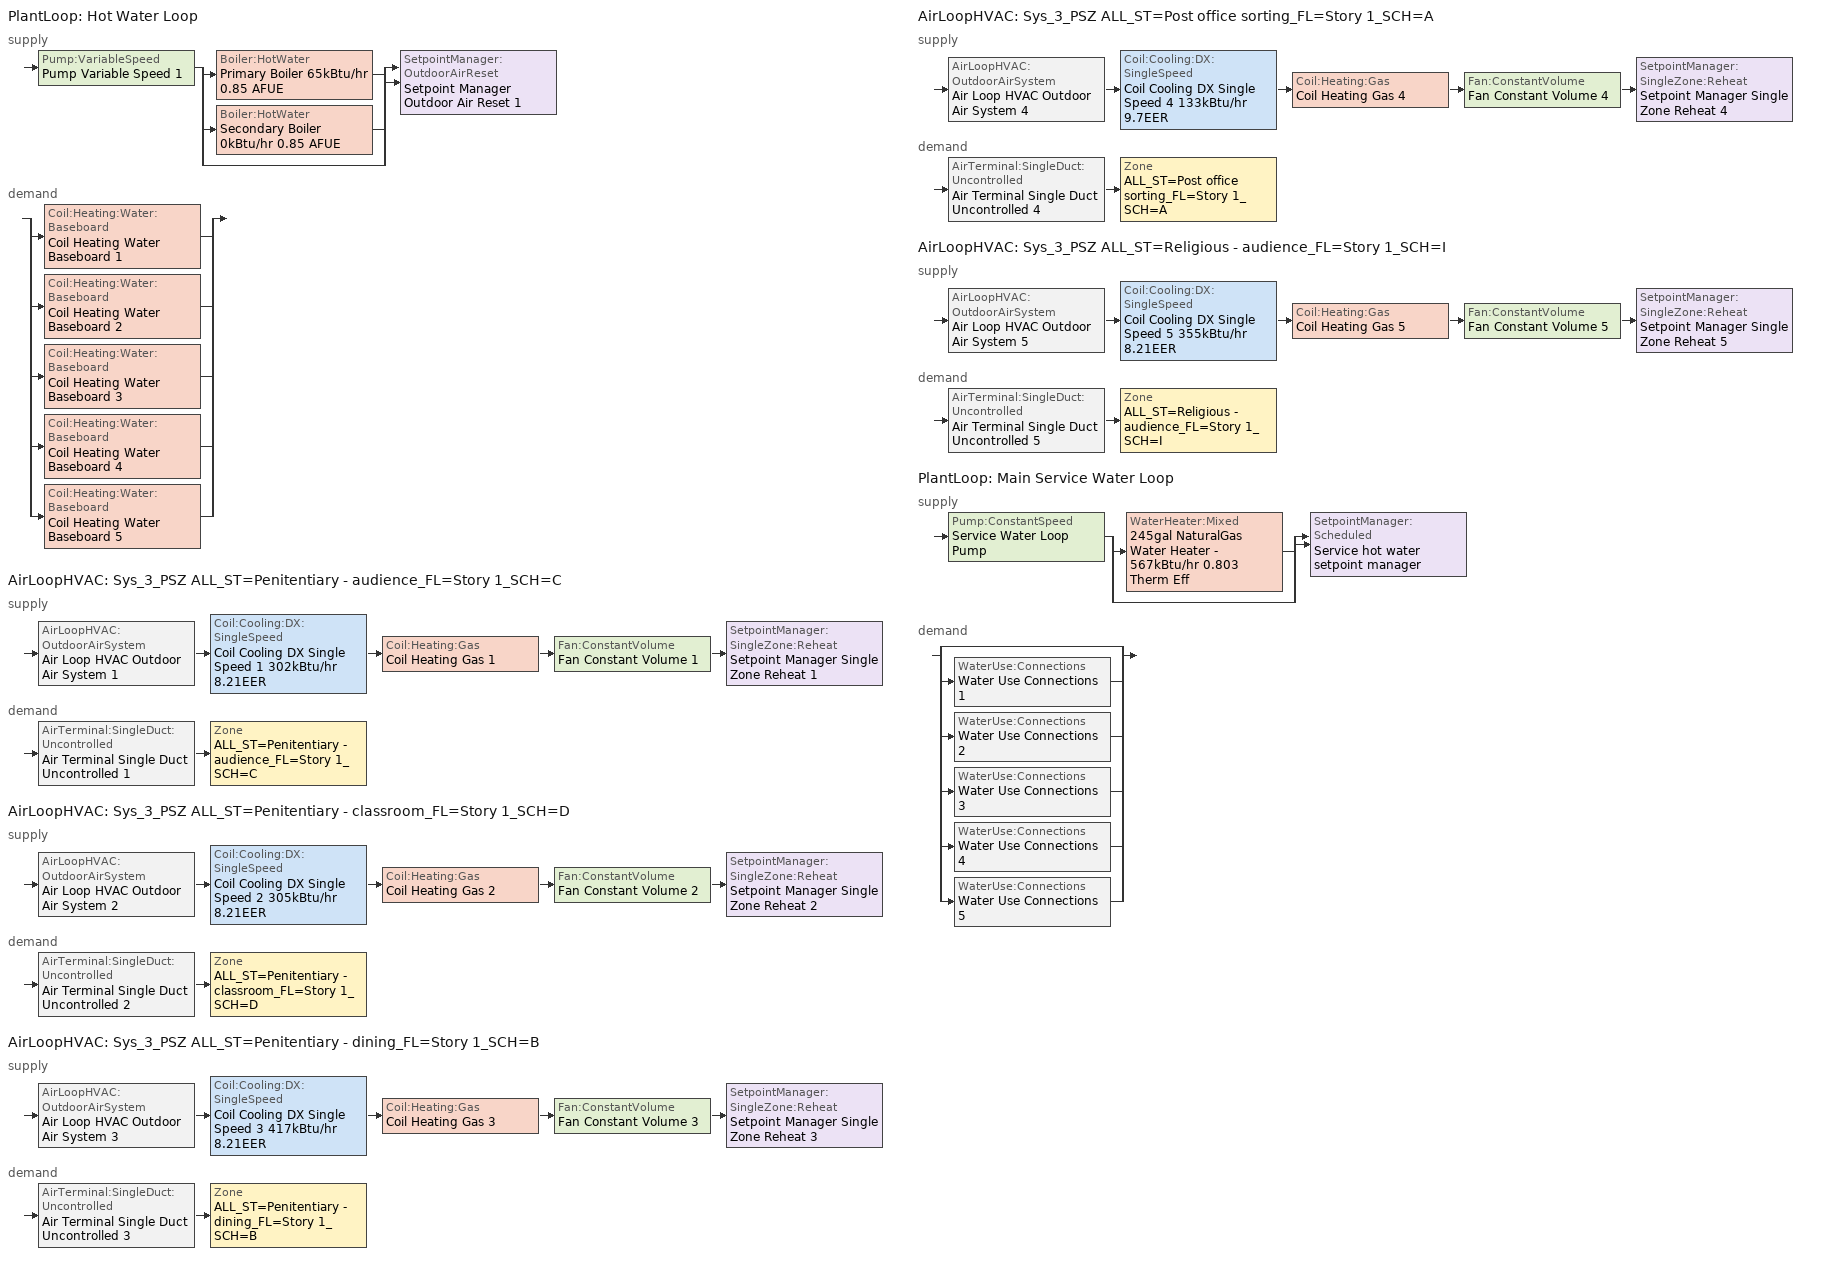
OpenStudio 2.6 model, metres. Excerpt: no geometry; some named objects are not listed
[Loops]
PlantLoop 'Hot Water Loop'
 supply: Pump:VariableSpeed 'Pump Variable Speed 1' > split
  | Boiler:HotWater 'Primary Boiler 65kBtu/hr 0.85 AFUE'
  | Boiler:HotWater 'Secondary Boiler 0kBtu/hr 0.85 AFUE'
  | bypass
  join > SetpointManager:OutdoorAirReset 'Setpoint Manager Outdoor Air Reset 1'
 demand: split
  | Coil:Heating:Water:Baseboard 'Coil Heating Water Baseboard 1'
  | Coil:Heating:Water:Baseboard 'Coil Heating Water Baseboard 2'
  | Coil:Heating:Water:Baseboard 'Coil Heating Water Baseboard 3'
  | Coil:Heating:Water:Baseboard 'Coil Heating Water Baseboard 4'
  | Coil:Heating:Water:Baseboard 'Coil Heating Water Baseboard 5'
AirLoopHVAC 'Sys_3_PSZ ALL_ST=Penitentiary - audience_FL=Story 1_SCH=C'
 supply: AirLoopHVAC:OutdoorAirSystem 'Air Loop HVAC Outdoor Air System 1' > Coil:Cooling:DX:SingleSpeed 'Coil Cooling DX Single Speed 1 302kBtu/hr 8.21EER' > Coil:Heating:Gas 'Coil Heating Gas 1' > Fan:ConstantVolume 'Fan Constant Volume 1' > SetpointManager:SingleZone:Reheat 'Setpoint Manager Single Zone Reheat 1'
 demand: AirTerminal:SingleDuct:Uncontrolled 'Air Terminal Single Duct Uncontrolled 1' > Zone 'ALL_ST=Penitentiary - audience_FL=Story 1_SCH=C'
AirLoopHVAC 'Sys_3_PSZ ALL_ST=Penitentiary - classroom_FL=Story 1_SCH=D'
 supply: AirLoopHVAC:OutdoorAirSystem 'Air Loop HVAC Outdoor Air System 2' > Coil:Cooling:DX:SingleSpeed 'Coil Cooling DX Single Speed 2 305kBtu/hr 8.21EER' > Coil:Heating:Gas 'Coil Heating Gas 2' > Fan:ConstantVolume 'Fan Constant Volume 2' > SetpointManager:SingleZone:Reheat 'Setpoint Manager Single Zone Reheat 2'
 demand: AirTerminal:SingleDuct:Uncontrolled 'Air Terminal Single Duct Uncontrolled 2' > Zone 'ALL_ST=Penitentiary - classroom_FL=Story 1_SCH=D'
AirLoopHVAC 'Sys_3_PSZ ALL_ST=Penitentiary - dining_FL=Story 1_SCH=B'
 supply: AirLoopHVAC:OutdoorAirSystem 'Air Loop HVAC Outdoor Air System 3' > Coil:Cooling:DX:SingleSpeed 'Coil Cooling DX Single Speed 3 417kBtu/hr 8.21EER' > Coil:Heating:Gas 'Coil Heating Gas 3' > Fan:ConstantVolume 'Fan Constant Volume 3' > SetpointManager:SingleZone:Reheat 'Setpoint Manager Single Zone Reheat 3'
 demand: AirTerminal:SingleDuct:Uncontrolled 'Air Terminal Single Duct Uncontrolled 3' > Zone 'ALL_ST=Penitentiary - dining_FL=Story 1_SCH=B'
AirLoopHVAC 'Sys_3_PSZ ALL_ST=Post office sorting_FL=Story 1_SCH=A'
 supply: AirLoopHVAC:OutdoorAirSystem 'Air Loop HVAC Outdoor Air System 4' > Coil:Cooling:DX:SingleSpeed 'Coil Cooling DX Single Speed 4 133kBtu/hr 9.7EER' > Coil:Heating:Gas 'Coil Heating Gas 4' > Fan:ConstantVolume 'Fan Constant Volume 4' > SetpointManager:SingleZone:Reheat 'Setpoint Manager Single Zone Reheat 4'
 demand: AirTerminal:SingleDuct:Uncontrolled 'Air Terminal Single Duct Uncontrolled 4' > Zone 'ALL_ST=Post office sorting_FL=Story 1_SCH=A'
AirLoopHVAC 'Sys_3_PSZ ALL_ST=Religious - audience_FL=Story 1_SCH=I'
 supply: AirLoopHVAC:OutdoorAirSystem 'Air Loop HVAC Outdoor Air System 5' > Coil:Cooling:DX:SingleSpeed 'Coil Cooling DX Single Speed 5 355kBtu/hr 8.21EER' > Coil:Heating:Gas 'Coil Heating Gas 5' > Fan:ConstantVolume 'Fan Constant Volume 5' > SetpointManager:SingleZone:Reheat 'Setpoint Manager Single Zone Reheat 5'
 demand: AirTerminal:SingleDuct:Uncontrolled 'Air Terminal Single Duct Uncontrolled 5' > Zone 'ALL_ST=Religious - audience_FL=Story 1_SCH=I'
PlantLoop 'Main Service Water Loop'
 supply: Pump:ConstantSpeed 'Service Water Loop Pump' > split
  | WaterHeater:Mixed '245gal NaturalGas Water Heater - 567kBtu/hr 0.803 Therm Eff'
  | bypass
  join > SetpointManager:Scheduled 'Service hot water setpoint manager'
 demand: split
  | bypass
  | WaterUse:Connections 'Water Use Connections 1'
  | WaterUse:Connections 'Water Use Connections 2'
  | WaterUse:Connections 'Water Use Connections 3'
  | WaterUse:Connections 'Water Use Connections 4'
  | WaterUse:Connections 'Water Use Connections 5'
[Sizing:Zone] Zone Cooling Design Supply Air Temperature Input Method=SupplyAirTemperature; Zone Cooling Design Supply Air Temperature {C}=13; Zone Cooling Design Supply Air Temperature Difference {deltaC}=11.11; Zone Heating Design Supply Air Temperature Input Method=SupplyAirTemperature; Zone Heating Design Supply Air Temperature {C}=43; Zone Heating Design Supply Air Temperature Difference {deltaC}=11.11; Zone Cooling Design Supply Air Humidity Ratio {kg-H2O/kg-air}=0.0085; Zone Heating Design Supply Air Humidity Ratio {kg-H2O/kg-air}=0.008; Zone Heating Sizing Factor=1.3; Zone Cooling Sizing Factor=1.1; Cooling Design Air Flow Method=DesignDay; Heating Design Air Flow Method=DesignDay; Account for Dedicated Outdoor Air System=No; Dedicated Outdoor Air System Control Strategy=NeutralSupplyAir; Dedicated Outdoor Air Low Setpoint Temperature for Design {C}=autosize; Dedicated Outdoor Air High Setpoint Temperature for Design {C}=autosize
ALL_ST=Penitentiary - audience_FL=Story 1_SCH=C; ALL_ST=Penitentiary - classroom_FL=Story 1_SCH=D; ALL_ST=Penitentiary - dining_FL=Story 1_SCH=B; ALL_ST=Post office sorting_FL=Story 1_SCH=A; ALL_ST=Religious - audience_FL=Story 1_SCH=I
[Zone equipment]
ALL_ST=Penitentiary - audience_FL=Story 1_SCH=C: Air Terminal Single Duct Uncontrolled 1, Zone HVAC Baseboard Convective Water 1
ALL_ST=Penitentiary - classroom_FL=Story 1_SCH=D: Air Terminal Single Duct Uncontrolled 2, Zone HVAC Baseboard Convective Water 2
ALL_ST=Penitentiary - dining_FL=Story 1_SCH=B: Air Terminal Single Duct Uncontrolled 3, Zone HVAC Baseboard Convective Water 3
ALL_ST=Post office sorting_FL=Story 1_SCH=A: Air Terminal Single Duct Uncontrolled 4, Zone HVAC Baseboard Convective Water 4
ALL_ST=Religious - audience_FL=Story 1_SCH=I: Air Terminal Single Duct Uncontrolled 5, Zone HVAC Baseboard Convective Water 5
[PlantLoop] Glycol Concentration=0; Plant Loop Volume {m3}=Autocalculate; Load Distribution Scheme=Optimal
Name | Fluid Type | Maximum Loop Temperature {C} | Minimum Loop Temperature {C}
Hot Water Loop | Water
Main Service Water Loop |  | 60 | 10
[Sizing:Plant] Loop Type=Heating; Sizing Option=NonCoincident; Zone Timesteps in Averaging Window=1; Coincident Sizing Factor Mode=None
Name | Design Loop Exit Temperature {C} | Loop Design Temperature Difference {deltaC}
Hot Water Loop | 82 | 16
Main Service Water Loop | 60 | 5
[Pump:VariableSpeed]
Pump Variable Speed 1: Motor Efficiency=0.855; Pump Control Type=Intermittent; Skin Loss Radiative Fraction=0.5; Design Power Sizing Method=PowerPerFlowPerPressure; Design Electric Power per Unit Flow Rate {W/(m3/s)}=348701.1; Design Shaft Power per Unit Flow Rate per Unit Head {W-s/m3-Pa}=1.28205; Design Minimum Flow Rate Fraction=0
[Boiler:HotWater] Fuel Type=NaturalGas; Nominal Thermal Efficiency=0.85; Normalized Boiler Efficiency Curve=BOILER-EFFFPLR-NECB2011; Water Outlet Upper Temperature Limit {C}=99; Boiler Flow Mode=ConstantFlow; Parasitic Electric Load {W}=0; Sizing Factor=1
Name | Nominal Capacity {W}
Primary Boiler 65kBtu/hr 0.85 AFUE | 18920.3
Secondary Boiler 0kBtu/hr 0.85 AFUE | 0.001
[SetpointManager:OutdoorAirReset]
Setpoint Manager Outdoor Air Reset 1: Control Variable=Temperature; Setpoint at Outdoor Low Temperature {C}=82; Outdoor Low Temperature {C}=-16; Setpoint at Outdoor High Temperature {C}=60; Outdoor High Temperature {C}=0
[AirLoopHVAC] Design Supply Air Flow Rate {m3/s}=AutoSize
Name | Availability Schedule
Sys_3_PSZ ALL_ST=Penitentiary - audience_FL=Story 1_SCH=C | Sys_3_PSZ ALL_ST=Penitentiary - audience_FL=Story 1_SCH=C Occ Sch
Sys_3_PSZ ALL_ST=Penitentiary - classroom_FL=Story 1_SCH=D | Sys_3_PSZ ALL_ST=Penitentiary - classroom_FL=Story 1_SCH=D Occ Sch
Sys_3_PSZ ALL_ST=Penitentiary - dining_FL=Story 1_SCH=B | Sys_3_PSZ ALL_ST=Penitentiary - dining_FL=Story 1_SCH=B Occ Sch
Sys_3_PSZ ALL_ST=Post office sorting_FL=Story 1_SCH=A | Sys_3_PSZ ALL_ST=Post office sorting_FL=Story 1_SCH=A Occ Sch
Sys_3_PSZ ALL_ST=Religious - audience_FL=Story 1_SCH=I | Sys_3_PSZ ALL_ST=Religious - audience_FL=Story 1_SCH=I Occ Sch
[Sizing:System] Type of Load to Size On=Sensible; Design Outdoor Air Flow Rate {m3/s}=Autosize; Minimum System Air Flow Ratio=1; Preheat Design Temperature {C}=7; Preheat Design Humidity Ratio {kg-H2O/kg-Air}=0.008; Precool Design Temperature {C}=13; Precool Design Humidity Ratio {kg-H2O/kg-Air}=0.008; Central Cooling Design Supply Air Temperature {C}=13; Central Heating Design Supply Air Temperature {C}=43; Sizing Option=NonCoincident; 100% Outdoor Air in Cooling=No; 100% Outdoor Air in Heating=No; Central Cooling Design Supply Air Humidity Ratio {kg-H2O/kg-Air}=0.0085; Central Heating Design Supply Air Humidity Ratio {kg-H2O/kg-Air}=0.008; Cooling Design Air Flow Method=DesignDay; Cooling Design Air Flow Rate {m3/s}=0; Heating Design Air Flow Method=DesignDay; Heating Design Air Flow Rate {m3/s}=0; System Outdoor Air Method=ZoneSum; Zone Maximum Outdoor Air Fraction=1; Cooling Supply Air Flow Rate Per Floor Area {m3/s-m2}=0.00996765; Cooling Fraction of Autosized Cooling Supply Air Flow Rate=1; Cooling Supply Air Flow Rate Per Unit Cooling Capacity {m3/s-W}=3.94755e-05; Heating Supply Air Flow Rate Per Floor Area {m3/s-m2}=0.00996765; Heating Fraction of Autosized Heating Supply Air Flow Rate=1; Heating Fraction of Autosized Cooling Supply Air Flow Rate=1; Heating Supply Air Flow Rate Per Unit Heating Capacity {m3/s-W}=3.15882e-05; Cooling Design Capacity Method=CoolingDesignCapacity; Cooling Design Capacity {W}=autosize; Cooling Design Capacity Per Floor Area {W/m2}=234.7; Fraction of Autosized Cooling Design Capacity=1; Heating Design Capacity Method=HeatingDesignCapacity; Heating Design Capacity {W}=autosize; Heating Design Capacity Per Floor Area {W/m2}=157; Fraction of Autosized Heating Design Capacity=1; Central Cooling Capacity Control Method=OnOff
Sys_3_PSZ ALL_ST=Penitentiary - audience_FL=Story 1_SCH=C; Sys_3_PSZ ALL_ST=Penitentiary - classroom_FL=Story 1_SCH=D; Sys_3_PSZ ALL_ST=Penitentiary - dining_FL=Story 1_SCH=B; Sys_3_PSZ ALL_ST=Post office sorting_FL=Story 1_SCH=A; Sys_3_PSZ ALL_ST=Religious - audience_FL=Story 1_SCH=I
[Fan:ConstantVolume] Availability Schedule=Always On Discrete; Fan Efficiency=0.39975; Pressure Rise {Pa}=640; Maximum Flow Rate {m3/s}=AutoSize; Motor Efficiency=0.615
Fan Constant Volume 1; Fan Constant Volume 2; Fan Constant Volume 3; Fan Constant Volume 4; Fan Constant Volume 5
[Coil:Heating:Gas] Availability Schedule=Always On Discrete; Gas Burner Efficiency=0.81; Nominal Capacity {W}=AutoSize; Parasitic Electric Load {W}=0; Part Load Fraction Correlation Curve=FURNACE-EFFPLR-NECB2011; Parasitic Gas Load {W}=0
Coil Heating Gas 1; Coil Heating Gas 2; Coil Heating Gas 3; Coil Heating Gas 4; Coil Heating Gas 5
[Coil:Cooling:DX:SingleSpeed] Availability Schedule=Always On Discrete; Rated Total Cooling Capacity {W}=autosize; Rated Sensible Heat Ratio=autosize; Rated Air Flow Rate {m3/s}=autosize; Rated Evaporator Fan Power Per Volume Flow Rate {W/(m3/s)}=773.3; Total Cooling Capacity Function of Temperature Curve=DXCOOL-NECB2011-REF-CAPFT; Total Cooling Capacity Function of Flow Fraction Curve=DXCOOL-NECB2011-REF-CAPFFLOW; Energy Input Ratio Function of Temperature Curve=DXCOOL-NECB2011-REF-COOLEIRFT; Energy Input Ratio Function of Flow Fraction Curve=DXCOOL-NECB2011-REF-COOLEIRFFLOW; Part Load Fraction Correlation Curve=DXCOOL-NECB2011-REF-COOLPLFFPLR; Condenser Type=AirCooled; Evaporative Condenser Effectiveness=0; Evaporative Condenser Air Flow Rate {m3/s}=Autosize; Evaporative Condenser Pump Rated Power Consumption {W}=Autosize; Crankcase Heater Capacity {W}=0; Maximum Outdoor Dry-Bulb Temperature for Crankcase Heater Operation {C}=0; Basin Heater Capacity {W/K}=0; Basin Heater Setpoint Temperature {C}=10
Name | Rated COP {W/W}
Coil Cooling DX Single Speed 1 302kBtu/hr 8.21EER | 2.96939
Coil Cooling DX Single Speed 2 305kBtu/hr 8.21EER | 2.97138
Coil Cooling DX Single Speed 3 417kBtu/hr 8.21EER | 3.0432
Coil Cooling DX Single Speed 4 133kBtu/hr 9.7EER | 3.37954
Coil Cooling DX Single Speed 5 355kBtu/hr 8.21EER | 3.00353
[Controller:OutdoorAir] Minimum Outdoor Air Flow Rate {m3/s}=autosize; Maximum Outdoor Air Flow Rate {m3/s}=Autosize; Economizer Control Type=DifferentialEnthalpy; Economizer Control Action Type=ModulateFlow; Lockout Type=NoLockout; Minimum Limit Type=FixedMinimum; High Humidity Control=No
Name | Minimum Outdoor Air Schedule | Controller Mechanical Ventilation | Heat Recovery Bypass Control Type
Controller Outdoor Air 1 | Sys_3_PSZ ALL_ST=Penitentiary - audience_FL=Story 1_SCH=C Occ Sch | Controller Mechanical Ventilation 1 | BypassWhenOAFlowGreaterThanMinimum
Controller Outdoor Air 2 | Sys_3_PSZ ALL_ST=Penitentiary - classroom_FL=Story 1_SCH=D Occ Sch | Controller Mechanical Ventilation 2 | BypassWhenOAFlowGreaterThanMinimum
Controller Outdoor Air 3 | Sys_3_PSZ ALL_ST=Penitentiary - dining_FL=Story 1_SCH=B Occ Sch | Controller Mechanical Ventilation 3 | BypassWhenOAFlowGreaterThanMinimum
Controller Outdoor Air 4 | Sys_3_PSZ ALL_ST=Post office sorting_FL=Story 1_SCH=A Occ Sch | Controller Mechanical Ventilation 4 | BypassWhenWithinEconomizerLimits
Controller Outdoor Air 5 | Sys_3_PSZ ALL_ST=Religious - audience_FL=Story 1_SCH=I Occ Sch | Controller Mechanical Ventilation 5 | BypassWhenOAFlowGreaterThanMinimum
[Controller:MechanicalVentilation] Availability Schedule=Always On Discrete; System Outdoor Air Method=ZoneSum
Controller Mechanical Ventilation 1; Controller Mechanical Ventilation 2; Controller Mechanical Ventilation 3; Controller Mechanical Ventilation 4; Controller Mechanical Ventilation 5
[AirLoopHVAC:OutdoorAirSystem]
Name | Controller
Air Loop HVAC Outdoor Air System 1 | Controller Outdoor Air 1
Air Loop HVAC Outdoor Air System 2 | Controller Outdoor Air 2
Air Loop HVAC Outdoor Air System 3 | Controller Outdoor Air 3
Air Loop HVAC Outdoor Air System 4 | Controller Outdoor Air 4
Air Loop HVAC Outdoor Air System 5 | Controller Outdoor Air 5
[SetpointManager:SingleZone:Reheat] Minimum Supply Air Temperature {C}=13; Maximum Supply Air Temperature {C}=43
Name | Control Zone
Setpoint Manager Single Zone Reheat 1 | ALL_ST=Penitentiary - audience_FL=Story 1_SCH=C
Setpoint Manager Single Zone Reheat 2 | ALL_ST=Penitentiary - classroom_FL=Story 1_SCH=D
Setpoint Manager Single Zone Reheat 3 | ALL_ST=Penitentiary - dining_FL=Story 1_SCH=B
Setpoint Manager Single Zone Reheat 4 | ALL_ST=Post office sorting_FL=Story 1_SCH=A
Setpoint Manager Single Zone Reheat 5 | ALL_ST=Religious - audience_FL=Story 1_SCH=I
[AirTerminal:SingleDuct:Uncontrolled] Availability Schedule=Always On Discrete; Maximum Air Flow Rate {m3/s}=AutoSize
Air Terminal Single Duct Uncontrolled 1; Air Terminal Single Duct Uncontrolled 2; Air Terminal Single Duct Uncontrolled 3; Air Terminal Single Duct Uncontrolled 4; Air Terminal Single Duct Uncontrolled 5
[Coil:Heating:Water:Baseboard] Heating Design Capacity Method=HeatingDesignCapacity; Heating Design Capacity {W}=autosize; Heating Design Capacity Per Floor Area {W/m2}=0; Fraction of Autosized Heating Design Capacity=0.8
Coil Heating Water Baseboard 1; Coil Heating Water Baseboard 2; Coil Heating Water Baseboard 3; Coil Heating Water Baseboard 4; Coil Heating Water Baseboard 5
[ZoneHVAC:Baseboard:Convective:Water] Availability Schedule=Always On Discrete
Name | Heating Coil
Zone HVAC Baseboard Convective Water 1 | Coil Heating Water Baseboard 1
Zone HVAC Baseboard Convective Water 2 | Coil Heating Water Baseboard 2
Zone HVAC Baseboard Convective Water 3 | Coil Heating Water Baseboard 3
Zone HVAC Baseboard Convective Water 4 | Coil Heating Water Baseboard 4
Zone HVAC Baseboard Convective Water 5 | Coil Heating Water Baseboard 5
[SetpointManager:Scheduled]
Service hot water setpoint manager: Control Variable=Temperature; Schedule=Service Water Loop Temp - 140F
[Pump:ConstantSpeed]
Service Water Loop Pump: Rated Flow Rate {m3/s}=autosize; Rated Pump Head {Pa}=68936.9; Rated Power Consumption {W}=autosize; Motor Efficiency=0.7; Fraction of Motor Inefficiencies to Fluid Stream=0; Pump Control Type=Intermittent; Design Power Sizing Method=PowerPerFlowPerPressure; Design Electric Power per Unit Flow Rate {W/(m3/s)}=348701.1; Design Shaft Power per Unit Flow Rate per Unit Head {W-s/m3-Pa}=1.28205
[WaterHeater:Mixed]
245gal NaturalGas Water Heater - 567kBtu/hr 0.803 Therm Eff: Tank Volume {m3}=0.928143; Setpoint Temperature Schedule=Service Water Loop Temp - 140F; Deadband Temperature Difference {deltaC}=2; Maximum Temperature Limit {C}=82.2222; Heater Control Type=Cycle; Heater Maximum Capacity {W}=166121; Heater Fuel Type=NaturalGas; Heater Thermal Efficiency=0.803431; Part Load Factor Curve=SWH-EFFFPLR-NECB2011; Off Cycle Parasitic Fuel Consumption Rate {W}=20; Off Cycle Parasitic Fuel Type=NaturalGas; Off Cycle Parasitic Heat Fraction to Tank=0.8; On Cycle Parasitic Fuel Type=NaturalGas; On Cycle Parasitic Heat Fraction to Tank=0; Ambient Temperature Indicator=Schedule; Ambient Temperature Schedule=Water Heater Ambient Temp Schedule - 70F; Off Cycle Loss Coefficient to Ambient Temperature {W/K}=14.6561; On Cycle Loss Coefficient to Ambient Temperature {W/K}=14.6561; Use Side Effectiveness=1; Source Side Effectiveness=1; Use Side Design Flow Rate {m3/s}=autosize; Source Side Design Flow Rate {m3/s}=autosize; Indirect Water Heating Recovery Time {hr}=1.5; Source Side Flow Control Mode=IndirectHeatPrimarySetpoint
[WaterUse:Connections]
Name | Water Use Equipment Name 1
Water Use Connections 1 | Penitentiary - audience-space function Service Water Use 1.27gal/min
Water Use Connections 2 | Penitentiary - classroom-space function Service Water Use 1.39gal/min
Water Use Connections 3 | Penitentiary - dining-space function Service Water Use 1.91gal/min
Water Use Connections 4 | Post office sorting-space function Service Water Use 0.72gal/min
Water Use Connections 5 | Religious - audience-space function Service Water Use 0.48gal/min
[WaterUse:Equipment:Definition]
Name | Peak Flow Rate {m3/s} | Target Temperature Schedule | Sensible Fraction Schedule | Latent Fraction Schedule
Penitentiary - audience-space function Service Water Use Def 1.27gal/min | 8.034e-05 | Schedule Ruleset 5 | Schedule Ruleset 3 | Schedule Ruleset 4
Penitentiary - classroom-space function Service Water Use Def 1.39gal/min | 8.74523e-05 | Schedule Ruleset 8 | Schedule Ruleset 6 | Schedule Ruleset 7
Penitentiary - dining-space function Service Water Use Def 1.91gal/min | 0.000120805 | Schedule Ruleset 11 | Schedule Ruleset 9 | Schedule Ruleset 10
Post office sorting-space function Service Water Use Def 0.72gal/min | 4.53877e-05 | Schedule Ruleset 14 | Schedule Ruleset 12 | Schedule Ruleset 13
Religious - audience-space function Service Water Use Def 0.48gal/min | 3.01275e-05 | Schedule Ruleset 17 | Schedule Ruleset 15 | Schedule Ruleset 16
[WaterUse:Equipment]
Name | Water Use Equipment Definition | Space | Flow Rate Fraction Schedule
Penitentiary - audience-space function Service Water Use 1.27gal/min | Penitentiary - audience-space function Service Water Use Def 1.27gal/min | Penitentiary - audience-Space Function | NECB-C-Service Water Heating
Penitentiary - classroom-space function Service Water Use 1.39gal/min | Penitentiary - classroom-space function Service Water Use Def 1.39gal/min | Penitentiary - classroom-Space Function | NECB-D-Service Water Heating
Penitentiary - dining-space function Service Water Use 1.91gal/min | Penitentiary - dining-space function Service Water Use Def 1.91gal/min | Penitentiary - dining-Space Function | NECB-B-Service Water Heating
Post office sorting-space function Service Water Use 0.72gal/min | Post office sorting-space function Service Water Use Def 0.72gal/min | Post office sorting-Space Function | NECB-A-Service Water Heating
Religious - audience-space function Service Water Use 0.48gal/min | Religious - audience-space function Service Water Use Def 0.48gal/min | Religious - audience-Space Function | NECB-I-Service Water Heating
[Schedule:Ruleset]
Name | Default Day Schedule | Summer Design Day Schedule | Winter Design Day Schedule
Service Water Loop Temp - 140F | Service Water Loop Temp - 140F Default
Water Heater Ambient Temp Schedule - 70F | Water Heater Ambient Temp Schedule - 70F Default
Schedule Ruleset 3 | Schedule Day 5
Schedule Ruleset 4 | Schedule Day 6
Schedule Ruleset 5 | Schedule Day 7
NECB-C-Service Water Heating | NECB-C-Service Water Heating Default
Schedule Ruleset 6 | Schedule Day 8
Schedule Ruleset 7 | Schedule Day 9
Schedule Ruleset 8 | Schedule Day 10
NECB-D-Service Water Heating | NECB-D-Service Water Heating Default
Schedule Ruleset 9 | Schedule Day 11
Schedule Ruleset 10 | Schedule Day 12
Schedule Ruleset 11 | Schedule Day 13
NECB-B-Service Water Heating | NECB-B-Service Water Heating Default
Schedule Ruleset 12 | Schedule Day 14
Schedule Ruleset 13 | Schedule Day 15
Schedule Ruleset 14 | Schedule Day 16
NECB-A-Service Water Heating | NECB-A-Service Water Heating Default
Schedule Ruleset 15 | Schedule Day 17
Schedule Ruleset 16 | Schedule Day 18
Schedule Ruleset 17 | Schedule Day 19
NECB-I-Service Water Heating | NECB-I-Service Water Heating Default
Sys_3_PSZ ALL_ST=Penitentiary - audience_FL=Story 1_SCH=C Occ Sch | Sys_3_PSZ ALL_ST=Penitentiary - audience_FL=Story 1_SCH=C Occ Sch Default | Sys_3_PSZ ALL_ST=Penitentiary - audience_FL=Story 1_SCH=C Occ Sch Summer Design Day | Sys_3_PSZ ALL_ST=Penitentiary - audience_FL=Story 1_SCH=C Occ Sch Winter Design Day
Sys_3_PSZ ALL_ST=Penitentiary - classroom_FL=Story 1_SCH=D Occ Sch | Sys_3_PSZ ALL_ST=Penitentiary - classroom_FL=Story 1_SCH=D Occ Sch Default | Sys_3_PSZ ALL_ST=Penitentiary - classroom_FL=Story 1_SCH=D Occ Sch Summer Design Day | Sys_3_PSZ ALL_ST=Penitentiary - classroom_FL=Story 1_SCH=D Occ Sch Winter Design Day
Sys_3_PSZ ALL_ST=Penitentiary - dining_FL=Story 1_SCH=B Occ Sch | Sys_3_PSZ ALL_ST=Penitentiary - dining_FL=Story 1_SCH=B Occ Sch Default | Sys_3_PSZ ALL_ST=Penitentiary - dining_FL=Story 1_SCH=B Occ Sch Summer Design Day | Sys_3_PSZ ALL_ST=Penitentiary - dining_FL=Story 1_SCH=B Occ Sch Winter Design Day
Sys_3_PSZ ALL_ST=Post office sorting_FL=Story 1_SCH=A Occ Sch | Sys_3_PSZ ALL_ST=Post office sorting_FL=Story 1_SCH=A Occ Sch Default | Sys_3_PSZ ALL_ST=Post office sorting_FL=Story 1_SCH=A Occ Sch Summer Design Day | Sys_3_PSZ ALL_ST=Post office sorting_FL=Story 1_SCH=A Occ Sch Winter Design Day
Sys_3_PSZ ALL_ST=Religious - audience_FL=Story 1_SCH=I Occ Sch | Sys_3_PSZ ALL_ST=Religious - audience_FL=Story 1_SCH=I Occ Sch Default | Sys_3_PSZ ALL_ST=Religious - audience_FL=Story 1_SCH=I Occ Sch Summer Design Day | Sys_3_PSZ ALL_ST=Religious - audience_FL=Story 1_SCH=I Occ Sch Winter Design Day
[Schedule:Day]
Service Water Loop Temp - 140F Default; Schedule Day 7; Schedule Day 10; Schedule Day 13; Schedule Day 16; Schedule Day 19: 24, 0, 60
Water Heater Ambient Temp Schedule - 70F Default: 24, 0, 21.1111
Schedule Day 5; Schedule Day 8; Schedule Day 11; Schedule Day 14; Schedule Day 17: 24, 0, 0.2
Schedule Day 6; Schedule Day 9; NECB-D-Service Water Heating Sat Day; NECB-D-Service Water Heating Sun|Hol Day; Schedule Day 12; Schedule Day 15; NECB-A-Service Water Heating Sat Day; NECB-A-Service Water Heating Sun|Hol Day; Schedule Day 18: 24, 0, 0.05
NECB-C-Service Water Heating Default; NECB-C-Service Water Heating Default|Wkdy Day: 8, 0, 0.05, 9, 0, 0.1, 10, 0, 0.2, 11, 0, 0.3, 12, 0, 0.4, 16, 0, 0.8, 17, 0, 0.6, 18, 0, 0.4, 19, 0, 0.3, 21, 0, 0.2, 24, 0, 0.05
NECB-C-Service Water Heating Sat Day: 8, 0, 0.05, 9, 0, 0.1, 10, 0, 0.2, 11, 0, 0.3, 12, 0, 0.5, 16, 0, 0.9, 17, 0, 0.7, 18, 0, 0.5, 19, 0, 0.3, 21, 0, 0.2, 24, 0, 0.05
NECB-C-Service Water Heating Sun|Hol Day: 10, 0, 0.05, 11, 0, 0.1, 12, 0, 0.2, 13, 0, 0.4, 15, 0, 0.8, 16, 0, 0.6, 17, 0, 0.4, 18, 0, 0.3, 19, 0, 0.2, 24, 0, 0.05
NECB-D-Service Water Heating Default; NECB-D-Service Water Heating Default|Wkdy Day: 8, 0, 0.05, 10, 0, 0.5, 16, 0, 0.9, 17, 0, 0.7, 18, 0, 0.3, 21, 0, 0.5, 22, 0, 0.3, 24, 0, 0.05
NECB-B-Service Water Heating Default; NECB-B-Service Water Heating Default|Wkdy Day: 1, 0, 0.6, 2, 0, 0.5, 9, 0, 0.05, 11, 0, 0.7, 12, 0, 0.4, 13, 0, 0.5, 15, 0, 0.6, 16, 0, 0.4, 18, 0, 0.3, 19, 0, 0.4, 20, 0, 0.5, 22, 0, 0.8, 24, 0, 0.9
NECB-B-Service Water Heating Sat Day: 1, 0, 0.7, 2, 0, 0.6, 9, 0, 0.05, 11, 0, 0.7, 12, 0, 0.4, 13, 0, 0.5, 15, 0, 0.6, 16, 0, 0.4, 18, 0, 0.3, 19, 0, 0.4, 20, 0, 0.5, 22, 0, 0.8, 24, 0, 0.9
NECB-B-Service Water Heating Sun|Hol Day: 1, 0, 0.5, 2, 0, 0.6, 9, 0, 0.05, 11, 0, 0.7, 12, 0, 0.4, 13, 0, 0.5, 15, 0, 0.6, 16, 0, 0.4, 18, 0, 0.3, 19, 0, 0.4, 20, 0, 0.5, 22, 0, 0.8, 24, 0, 0.5
NECB-A-Service Water Heating Default; NECB-A-Service Water Heating Default|Wkdy Day: 7, 0, 0.05, 8, 0, 0.1, 10, 0, 0.5, 16, 0, 0.9, 17, 0, 0.7, 18, 0, 0.5, 19, 0, 0.3, 22, 0, 0.2, 24, 0, 0.05
NECB-I-Service Water Heating Default; NECB-I-Service Water Heating Default|Wkdy Day: 1, 0, 0.2, 15, 0, 0.05, 18, 0, 0.2, 19, 0, 0.4, 22, 0, 0.9, 23, 0, 0.8, 24, 0, 0.6
NECB-I-Service Water Heating Sat Day: 1, 0, 0.2, 10, 0, 0.05, 13, 0, 0.2, 14, 0, 0.4, 15, 0, 0.8, 16, 0, 0.9, 17, 0, 0.8, 18, 0, 0.6, 20, 0, 0.4, 22, 0, 0.9, 23, 0, 0.8, 24, 0, 0.6
NECB-I-Service Water Heating Sun|Hol Day: 7, 0, 0.05, 8, 0, 0.1, 9, 0, 0.2, 11, 0, 0.4, 12, 0, 0.2, 13, 0, 0.1, 24, 0, 0.05
Sys_3_PSZ ALL_ST=Penitentiary - audience_FL=Story 1_SCH=C Occ Sch Default; Sys_3_PSZ ALL_ST=Penitentiary - audience_FL=Story 1_SCH=C Occ Sch Winter Design Day; Sys_3_PSZ ALL_ST=Penitentiary - audience_FL=Story 1_SCH=C Occ Sch Summer Design Day; Sys_3_PSZ ALL_ST=Penitentiary - classroom_FL=Story 1_SCH=D Occ Sch Default; Sys_3_PSZ ALL_ST=Penitentiary - classroom_FL=Story 1_SCH=D Occ Sch Winter Design Day; Sys_3_PSZ ALL_ST=Penitentiary - classroom_FL=Story 1_SCH=D Occ Sch Summer Design Day; Sys_3_PSZ ALL_ST=Penitentiary - dining_FL=Story 1_SCH=B Occ Sch Default; Sys_3_PSZ ALL_ST=Penitentiary - dining_FL=Story 1_SCH=B Occ Sch Winter Design Day; Sys_3_PSZ ALL_ST=Penitentiary - dining_FL=Story 1_SCH=B Occ Sch Summer Design Day; Sys_3_PSZ ALL_ST=Post office sorting_FL=Story 1_SCH=A Occ Sch Default; Sys_3_PSZ ALL_ST=Post office sorting_FL=Story 1_SCH=A Occ Sch Winter Design Day; Sys_3_PSZ ALL_ST=Post office sorting_FL=Story 1_SCH=A Occ Sch Summer Design Day; Sys_3_PSZ ALL_ST=Religious - audience_FL=Story 1_SCH=I Occ Sch Default; Sys_3_PSZ ALL_ST=Religious - audience_FL=Story 1_SCH=I Occ Sch Winter Design Day; Sys_3_PSZ ALL_ST=Religious - audience_FL=Story 1_SCH=I Occ Sch Summer Design Day: 24, 0, 1
Sys_3_PSZ ALL_ST=Penitentiary - audience_FL=Story 1_SCH=C Occ Sch Monday; Sys_3_PSZ ALL_ST=Penitentiary - audience_FL=Story 1_SCH=C Occ Sch Tuesday; Sys_3_PSZ ALL_ST=Penitentiary - audience_FL=Story 1_SCH=C Occ Sch Wednesday; Sys_3_PSZ ALL_ST=Penitentiary - audience_FL=Story 1_SCH=C Occ Sch Thursday; Sys_3_PSZ ALL_ST=Penitentiary - audience_FL=Story 1_SCH=C Occ Sch Friday; Sys_3_PSZ ALL_ST=Penitentiary - audience_FL=Story 1_SCH=C Occ Sch Saturday: 9, 0, 0, 21, 0, 1, 24, 0, 0
Sys_3_PSZ ALL_ST=Penitentiary - audience_FL=Story 1_SCH=C Occ Sch Sunday: 11, 0, 0, 19, 0, 1, 24, 0, 0
Sys_3_PSZ ALL_ST=Penitentiary - classroom_FL=Story 1_SCH=D Occ Sch Monday; Sys_3_PSZ ALL_ST=Penitentiary - classroom_FL=Story 1_SCH=D Occ Sch Tuesday; Sys_3_PSZ ALL_ST=Penitentiary - classroom_FL=Story 1_SCH=D Occ Sch Wednesday; Sys_3_PSZ ALL_ST=Penitentiary - classroom_FL=Story 1_SCH=D Occ Sch Thursday; Sys_3_PSZ ALL_ST=Penitentiary - classroom_FL=Story 1_SCH=D Occ Sch Friday: 9, 0, 0, 18, 0, 1, 19, 0, 0, 22, 0, 1, 24, 0, 0
Sys_3_PSZ ALL_ST=Penitentiary - classroom_FL=Story 1_SCH=D Occ Sch Saturday; Sys_3_PSZ ALL_ST=Penitentiary - classroom_FL=Story 1_SCH=D Occ Sch Sunday; Sys_3_PSZ ALL_ST=Post office sorting_FL=Story 1_SCH=A Occ Sch Saturday; Sys_3_PSZ ALL_ST=Post office sorting_FL=Story 1_SCH=A Occ Sch Sunday: 24, 0, 0
Sys_3_PSZ ALL_ST=Penitentiary - dining_FL=Story 1_SCH=B Occ Sch Monday; Sys_3_PSZ ALL_ST=Penitentiary - dining_FL=Story 1_SCH=B Occ Sch Tuesday; Sys_3_PSZ ALL_ST=Penitentiary - dining_FL=Story 1_SCH=B Occ Sch Wednesday; Sys_3_PSZ ALL_ST=Penitentiary - dining_FL=Story 1_SCH=B Occ Sch Thursday; Sys_3_PSZ ALL_ST=Penitentiary - dining_FL=Story 1_SCH=B Occ Sch Friday: 1, 0, 1, 10, 0, 0, 24, 0, 1
Sys_3_PSZ ALL_ST=Penitentiary - dining_FL=Story 1_SCH=B Occ Sch Saturday: 2, 0, 1, 10, 0, 0, 24, 0, 1
Sys_3_PSZ ALL_ST=Penitentiary - dining_FL=Story 1_SCH=B Occ Sch Sunday: 1, 0, 0, 2, 0, 1, 11, 0, 0, 23, 0, 1, 24, 0, 0
Sys_3_PSZ ALL_ST=Post office sorting_FL=Story 1_SCH=A Occ Sch Monday; Sys_3_PSZ ALL_ST=Post office sorting_FL=Story 1_SCH=A Occ Sch Tuesday; Sys_3_PSZ ALL_ST=Post office sorting_FL=Story 1_SCH=A Occ Sch Wednesday; Sys_3_PSZ ALL_ST=Post office sorting_FL=Story 1_SCH=A Occ Sch Thursday; Sys_3_PSZ ALL_ST=Post office sorting_FL=Story 1_SCH=A Occ Sch Friday: 8, 0, 0, 19, 0, 1, 24, 0, 0
Sys_3_PSZ ALL_ST=Religious - audience_FL=Story 1_SCH=I Occ Sch Monday; Sys_3_PSZ ALL_ST=Religious - audience_FL=Story 1_SCH=I Occ Sch Tuesday; Sys_3_PSZ ALL_ST=Religious - audience_FL=Story 1_SCH=I Occ Sch Wednesday; Sys_3_PSZ ALL_ST=Religious - audience_FL=Story 1_SCH=I Occ Sch Thursday; Sys_3_PSZ ALL_ST=Religious - audience_FL=Story 1_SCH=I Occ Sch Friday: 18, 0, 0, 24, 0, 1
Sys_3_PSZ ALL_ST=Religious - audience_FL=Story 1_SCH=I Occ Sch Saturday: 13, 0, 0, 24, 0, 1
Sys_3_PSZ ALL_ST=Religious - audience_FL=Story 1_SCH=I Occ Sch Sunday: 8, 0, 0, 14, 0, 1, 24, 0, 0
[Schedule:Rule] Date Specification Type=DateRange; Start Month=1; Start Day=1; End Month=12
Name | Schedule Ruleset | Rule Order | Day Schedule | Apply Monday | Apply Tuesday | Apply Wednesday | Apply Thursday | Apply Friday | End Day | Apply Saturday | Apply Sunday
Schedule Rule 77 | NECB-C-Service Water Heating | 2 | NECB-C-Service Water Heating Default|Wkdy Day | Yes | Yes | Yes | Yes | Yes | 31
Schedule Rule 78 | NECB-C-Service Water Heating | 1 | NECB-C-Service Water Heating Sat Day |  |  |  |  |  | 31 | Yes
Schedule Rule 79 | NECB-C-Service Water Heating | 0 | NECB-C-Service Water Heating Sun|Hol Day |  |  |  |  |  | 31 |  | Yes
Schedule Rule 80 | NECB-D-Service Water Heating | 2 | NECB-D-Service Water Heating Default|Wkdy Day | Yes | Yes | Yes | Yes | Yes | 31
Schedule Rule 81 | NECB-D-Service Water Heating | 1 | NECB-D-Service Water Heating Sat Day |  |  |  |  |  | 31 | Yes
Schedule Rule 82 | NECB-D-Service Water Heating | 0 | NECB-D-Service Water Heating Sun|Hol Day |  |  |  |  |  | 31 |  | Yes
Schedule Rule 83 | NECB-B-Service Water Heating | 2 | NECB-B-Service Water Heating Default|Wkdy Day | Yes | Yes | Yes | Yes | Yes | 31
Schedule Rule 84 | NECB-B-Service Water Heating | 1 | NECB-B-Service Water Heating Sat Day |  |  |  |  |  | 31 | Yes
Schedule Rule 85 | NECB-B-Service Water Heating | 0 | NECB-B-Service Water Heating Sun|Hol Day |  |  |  |  |  | 31 |  | Yes
Schedule Rule 86 | NECB-A-Service Water Heating | 2 | NECB-A-Service Water Heating Default|Wkdy Day | Yes | Yes | Yes | Yes | Yes | 31
Schedule Rule 87 | NECB-A-Service Water Heating | 1 | NECB-A-Service Water Heating Sat Day |  |  |  |  |  | 31 | Yes
Schedule Rule 88 | NECB-A-Service Water Heating | 0 | NECB-A-Service Water Heating Sun|Hol Day |  |  |  |  |  | 31 |  | Yes
Schedule Rule 89 | NECB-I-Service Water Heating | 2 | NECB-I-Service Water Heating Default|Wkdy Day | Yes | Yes | Yes | Yes | Yes | 31
Schedule Rule 90 | NECB-I-Service Water Heating | 1 | NECB-I-Service Water Heating Sat Day |  |  |  |  |  | 31 | Yes
Schedule Rule 91 | NECB-I-Service Water Heating | 0 | NECB-I-Service Water Heating Sun|Hol Day |  |  |  |  |  | 31 |  | Yes
Sys_3_PSZ ALL_ST=Penitentiary - audience_FL=Story 1_SCH=C Occ Sch Monday Rule | Sys_3_PSZ ALL_ST=Penitentiary - audience_FL=Story 1_SCH=C Occ Sch | 6 | Sys_3_PSZ ALL_ST=Penitentiary - audience_FL=Story 1_SCH=C Occ Sch Monday | Yes |  |  |  |  | 25
Sys_3_PSZ ALL_ST=Penitentiary - audience_FL=Story 1_SCH=C Occ Sch Tuesday Rule | Sys_3_PSZ ALL_ST=Penitentiary - audience_FL=Story 1_SCH=C Occ Sch | 5 | Sys_3_PSZ ALL_ST=Penitentiary - audience_FL=Story 1_SCH=C Occ Sch Tuesday |  | Yes |  |  |  | 26
Sys_3_PSZ ALL_ST=Penitentiary - audience_FL=Story 1_SCH=C Occ Sch Wednesday Rule | Sys_3_PSZ ALL_ST=Penitentiary - audience_FL=Story 1_SCH=C Occ Sch | 4 | Sys_3_PSZ ALL_ST=Penitentiary - audience_FL=Story 1_SCH=C Occ Sch Wednesday |  |  | Yes |  |  | 27
Sys_3_PSZ ALL_ST=Penitentiary - audience_FL=Story 1_SCH=C Occ Sch Thursday Rule | Sys_3_PSZ ALL_ST=Penitentiary - audience_FL=Story 1_SCH=C Occ Sch | 3 | Sys_3_PSZ ALL_ST=Penitentiary - audience_FL=Story 1_SCH=C Occ Sch Thursday |  |  |  | Yes |  | 28
Sys_3_PSZ ALL_ST=Penitentiary - audience_FL=Story 1_SCH=C Occ Sch Friday Rule | Sys_3_PSZ ALL_ST=Penitentiary - audience_FL=Story 1_SCH=C Occ Sch | 2 | Sys_3_PSZ ALL_ST=Penitentiary - audience_FL=Story 1_SCH=C Occ Sch Friday |  |  |  |  | Yes | 29
Sys_3_PSZ ALL_ST=Penitentiary - audience_FL=Story 1_SCH=C Occ Sch Saturday Rule | Sys_3_PSZ ALL_ST=Penitentiary - audience_FL=Story 1_SCH=C Occ Sch | 1 | Sys_3_PSZ ALL_ST=Penitentiary - audience_FL=Story 1_SCH=C Occ Sch Saturday |  |  |  |  |  | 30 | Yes
Sys_3_PSZ ALL_ST=Penitentiary - audience_FL=Story 1_SCH=C Occ Sch Sunday Rule | Sys_3_PSZ ALL_ST=Penitentiary - audience_FL=Story 1_SCH=C Occ Sch | 0 | Sys_3_PSZ ALL_ST=Penitentiary - audience_FL=Story 1_SCH=C Occ Sch Sunday |  |  |  |  |  | 31 |  | Yes
Sys_3_PSZ ALL_ST=Penitentiary - classroom_FL=Story 1_SCH=D Occ Sch Monday Rule | Sys_3_PSZ ALL_ST=Penitentiary - classroom_FL=Story 1_SCH=D Occ Sch | 6 | Sys_3_PSZ ALL_ST=Penitentiary - classroom_FL=Story 1_SCH=D Occ Sch Monday | Yes |  |  |  |  | 25
Sys_3_PSZ ALL_ST=Penitentiary - classroom_FL=Story 1_SCH=D Occ Sch Tuesday Rule | Sys_3_PSZ ALL_ST=Penitentiary - classroom_FL=Story 1_SCH=D Occ Sch | 5 | Sys_3_PSZ ALL_ST=Penitentiary - classroom_FL=Story 1_SCH=D Occ Sch Tuesday |  | Yes |  |  |  | 26
Sys_3_PSZ ALL_ST=Penitentiary - classroom_FL=Story 1_SCH=D Occ Sch Wednesday Rule | Sys_3_PSZ ALL_ST=Penitentiary - classroom_FL=Story 1_SCH=D Occ Sch | 4 | Sys_3_PSZ ALL_ST=Penitentiary - classroom_FL=Story 1_SCH=D Occ Sch Wednesday |  |  | Yes |  |  | 27
Sys_3_PSZ ALL_ST=Penitentiary - classroom_FL=Story 1_SCH=D Occ Sch Thursday Rule | Sys_3_PSZ ALL_ST=Penitentiary - classroom_FL=Story 1_SCH=D Occ Sch | 3 | Sys_3_PSZ ALL_ST=Penitentiary - classroom_FL=Story 1_SCH=D Occ Sch Thursday |  |  |  | Yes |  | 28
Sys_3_PSZ ALL_ST=Penitentiary - classroom_FL=Story 1_SCH=D Occ Sch Friday Rule | Sys_3_PSZ ALL_ST=Penitentiary - classroom_FL=Story 1_SCH=D Occ Sch | 2 | Sys_3_PSZ ALL_ST=Penitentiary - classroom_FL=Story 1_SCH=D Occ Sch Friday |  |  |  |  | Yes | 29
Sys_3_PSZ ALL_ST=Penitentiary - classroom_FL=Story 1_SCH=D Occ Sch Saturday Rule | Sys_3_PSZ ALL_ST=Penitentiary - classroom_FL=Story 1_SCH=D Occ Sch | 1 | Sys_3_PSZ ALL_ST=Penitentiary - classroom_FL=Story 1_SCH=D Occ Sch Saturday |  |  |  |  |  | 30 | Yes
Sys_3_PSZ ALL_ST=Penitentiary - classroom_FL=Story 1_SCH=D Occ Sch Sunday Rule | Sys_3_PSZ ALL_ST=Penitentiary - classroom_FL=Story 1_SCH=D Occ Sch | 0 | Sys_3_PSZ ALL_ST=Penitentiary - classroom_FL=Story 1_SCH=D Occ Sch Sunday |  |  |  |  |  | 31 |  | Yes
Sys_3_PSZ ALL_ST=Penitentiary - dining_FL=Story 1_SCH=B Occ Sch Monday Rule | Sys_3_PSZ ALL_ST=Penitentiary - dining_FL=Story 1_SCH=B Occ Sch | 6 | Sys_3_PSZ ALL_ST=Penitentiary - dining_FL=Story 1_SCH=B Occ Sch Monday | Yes |  |  |  |  | 25
Sys_3_PSZ ALL_ST=Penitentiary - dining_FL=Story 1_SCH=B Occ Sch Tuesday Rule | Sys_3_PSZ ALL_ST=Penitentiary - dining_FL=Story 1_SCH=B Occ Sch | 5 | Sys_3_PSZ ALL_ST=Penitentiary - dining_FL=Story 1_SCH=B Occ Sch Tuesday |  | Yes |  |  |  | 26
Sys_3_PSZ ALL_ST=Penitentiary - dining_FL=Story 1_SCH=B Occ Sch Wednesday Rule | Sys_3_PSZ ALL_ST=Penitentiary - dining_FL=Story 1_SCH=B Occ Sch | 4 | Sys_3_PSZ ALL_ST=Penitentiary - dining_FL=Story 1_SCH=B Occ Sch Wednesday |  |  | Yes |  |  | 27
Sys_3_PSZ ALL_ST=Penitentiary - dining_FL=Story 1_SCH=B Occ Sch Thursday Rule | Sys_3_PSZ ALL_ST=Penitentiary - dining_FL=Story 1_SCH=B Occ Sch | 3 | Sys_3_PSZ ALL_ST=Penitentiary - dining_FL=Story 1_SCH=B Occ Sch Thursday |  |  |  | Yes |  | 28
Sys_3_PSZ ALL_ST=Penitentiary - dining_FL=Story 1_SCH=B Occ Sch Friday Rule | Sys_3_PSZ ALL_ST=Penitentiary - dining_FL=Story 1_SCH=B Occ Sch | 2 | Sys_3_PSZ ALL_ST=Penitentiary - dining_FL=Story 1_SCH=B Occ Sch Friday |  |  |  |  | Yes | 29
Sys_3_PSZ ALL_ST=Penitentiary - dining_FL=Story 1_SCH=B Occ Sch Saturday Rule | Sys_3_PSZ ALL_ST=Penitentiary - dining_FL=Story 1_SCH=B Occ Sch | 1 | Sys_3_PSZ ALL_ST=Penitentiary - dining_FL=Story 1_SCH=B Occ Sch Saturday |  |  |  |  |  | 30 | Yes
Sys_3_PSZ ALL_ST=Penitentiary - dining_FL=Story 1_SCH=B Occ Sch Sunday Rule | Sys_3_PSZ ALL_ST=Penitentiary - dining_FL=Story 1_SCH=B Occ Sch | 0 | Sys_3_PSZ ALL_ST=Penitentiary - dining_FL=Story 1_SCH=B Occ Sch Sunday |  |  |  |  |  | 31 |  | Yes
Sys_3_PSZ ALL_ST=Post office sorting_FL=Story 1_SCH=A Occ Sch Monday Rule | Sys_3_PSZ ALL_ST=Post office sorting_FL=Story 1_SCH=A Occ Sch | 6 | Sys_3_PSZ ALL_ST=Post office sorting_FL=Story 1_SCH=A Occ Sch Monday | Yes |  |  |  |  | 25
Sys_3_PSZ ALL_ST=Post office sorting_FL=Story 1_SCH=A Occ Sch Tuesday Rule | Sys_3_PSZ ALL_ST=Post office sorting_FL=Story 1_SCH=A Occ Sch | 5 | Sys_3_PSZ ALL_ST=Post office sorting_FL=Story 1_SCH=A Occ Sch Tuesday |  | Yes |  |  |  | 26
Sys_3_PSZ ALL_ST=Post office sorting_FL=Story 1_SCH=A Occ Sch Wednesday Rule | Sys_3_PSZ ALL_ST=Post office sorting_FL=Story 1_SCH=A Occ Sch | 4 | Sys_3_PSZ ALL_ST=Post office sorting_FL=Story 1_SCH=A Occ Sch Wednesday |  |  | Yes |  |  | 27
Sys_3_PSZ ALL_ST=Post office sorting_FL=Story 1_SCH=A Occ Sch Thursday Rule | Sys_3_PSZ ALL_ST=Post office sorting_FL=Story 1_SCH=A Occ Sch | 3 | Sys_3_PSZ ALL_ST=Post office sorting_FL=Story 1_SCH=A Occ Sch Thursday |  |  |  | Yes |  | 28
Sys_3_PSZ ALL_ST=Post office sorting_FL=Story 1_SCH=A Occ Sch Friday Rule | Sys_3_PSZ ALL_ST=Post office sorting_FL=Story 1_SCH=A Occ Sch | 2 | Sys_3_PSZ ALL_ST=Post office sorting_FL=Story 1_SCH=A Occ Sch Friday |  |  |  |  | Yes | 29
Sys_3_PSZ ALL_ST=Post office sorting_FL=Story 1_SCH=A Occ Sch Saturday Rule | Sys_3_PSZ ALL_ST=Post office sorting_FL=Story 1_SCH=A Occ Sch | 1 | Sys_3_PSZ ALL_ST=Post office sorting_FL=Story 1_SCH=A Occ Sch Saturday |  |  |  |  |  | 30 | Yes
Sys_3_PSZ ALL_ST=Post office sorting_FL=Story 1_SCH=A Occ Sch Sunday Rule | Sys_3_PSZ ALL_ST=Post office sorting_FL=Story 1_SCH=A Occ Sch | 0 | Sys_3_PSZ ALL_ST=Post office sorting_FL=Story 1_SCH=A Occ Sch Sunday |  |  |  |  |  | 31 |  | Yes
Sys_3_PSZ ALL_ST=Religious - audience_FL=Story 1_SCH=I Occ Sch Monday Rule | Sys_3_PSZ ALL_ST=Religious - audience_FL=Story 1_SCH=I Occ Sch | 6 | Sys_3_PSZ ALL_ST=Religious - audience_FL=Story 1_SCH=I Occ Sch Monday | Yes |  |  |  |  | 25
Sys_3_PSZ ALL_ST=Religious - audience_FL=Story 1_SCH=I Occ Sch Tuesday Rule | Sys_3_PSZ ALL_ST=Religious - audience_FL=Story 1_SCH=I Occ Sch | 5 | Sys_3_PSZ ALL_ST=Religious - audience_FL=Story 1_SCH=I Occ Sch Tuesday |  | Yes |  |  |  | 26
Sys_3_PSZ ALL_ST=Religious - audience_FL=Story 1_SCH=I Occ Sch Wednesday Rule | Sys_3_PSZ ALL_ST=Religious - audience_FL=Story 1_SCH=I Occ Sch | 4 | Sys_3_PSZ ALL_ST=Religious - audience_FL=Story 1_SCH=I Occ Sch Wednesday |  |  | Yes |  |  | 27
Sys_3_PSZ ALL_ST=Religious - audience_FL=Story 1_SCH=I Occ Sch Thursday Rule | Sys_3_PSZ ALL_ST=Religious - audience_FL=Story 1_SCH=I Occ Sch | 3 | Sys_3_PSZ ALL_ST=Religious - audience_FL=Story 1_SCH=I Occ Sch Thursday |  |  |  | Yes |  | 28
Sys_3_PSZ ALL_ST=Religious - audience_FL=Story 1_SCH=I Occ Sch Friday Rule | Sys_3_PSZ ALL_ST=Religious - audience_FL=Story 1_SCH=I Occ Sch | 2 | Sys_3_PSZ ALL_ST=Religious - audience_FL=Story 1_SCH=I Occ Sch Friday |  |  |  |  | Yes | 29
Sys_3_PSZ ALL_ST=Religious - audience_FL=Story 1_SCH=I Occ Sch Saturday Rule | Sys_3_PSZ ALL_ST=Religious - audience_FL=Story 1_SCH=I Occ Sch | 1 | Sys_3_PSZ ALL_ST=Religious - audience_FL=Story 1_SCH=I Occ Sch Saturday |  |  |  |  |  | 30 | Yes
Sys_3_PSZ ALL_ST=Religious - audience_FL=Story 1_SCH=I Occ Sch Sunday Rule | Sys_3_PSZ ALL_ST=Religious - audience_FL=Story 1_SCH=I Occ Sch | 0 | Sys_3_PSZ ALL_ST=Religious - audience_FL=Story 1_SCH=I Occ Sch Sunday |  |  |  |  |  | 31 |  | Yes
[Schedule:Constant]
Always On Discrete: Value=1
[Curve:Biquadratic] Minimum Value of x=13; Maximum Value of x=24; Minimum Value of y=24; Maximum Value of y=46
Name | Coefficient1 Constant | Coefficient2 x | Coefficient3 x**2 | Coefficient4 y | Coefficient5 y**2 | Coefficient6 x*y
DXCOOL-NECB2011-REF-CAPFT | 0.867905 | 0.0142459 | 0.00055436 | -0.0075575 | 3.3e-05 | -0.0001918
DXCOOL-NECB2011-REF-COOLEIRFT | 0.116936 | 0.0284933 | -0.0004112 | 0.0214108 | 0.00016103 | -0.0006791
[Curve:Quadratic] Coefficient1 Constant=1; Coefficient2 x=0; Coefficient3 x**2=0; Minimum Value of x=0; Maximum Value of x=1
DXCOOL-NECB2011-REF-CAPFFLOW; DXCOOL-NECB2011-REF-COOLEIRFFLOW
[Curve:Cubic] Maximum Value of x=1
Name | Coefficient1 Constant | Coefficient2 x | Coefficient3 x**2 | Coefficient4 x**3 | Minimum Value of x
DXCOOL-NECB2011-REF-COOLPLFFPLR | 0.0277 | 4.9151 | -8.184 | 4.2702 | 0.7
BOILER-EFFFPLR-NECB2011 | 0.2901 | 2.6664 | -3.764 | 1.82 | 0
SWH-EFFFPLR-NECB2011 | 0.7576 | 1.0071 | -1.4443 | 0.6844 | 0
FURNACE-EFFPLR-NECB2011 | 0.7277 | 1.0667 | -1.5174 | 0.7282 | 0
